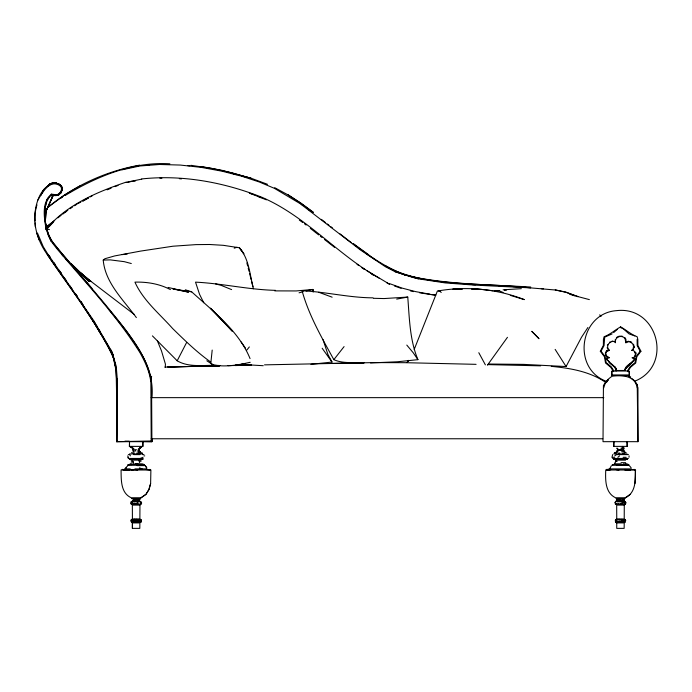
<?xml version="1.0" encoding="UTF-8"?>
<svg xmlns="http://www.w3.org/2000/svg" width="692" height="692" viewBox="0 0 692 692"><rect width="100%" height="100%" fill="white"/><g stroke="black" fill="none" stroke-linecap="round" stroke-linejoin="round"><path stroke-width="1.04" d="M143.27 441.505L151.894 441.678L151.885 438.46L151.894 441.678L116.714 441.678L116.784 379.303M132.397 528.368L132.406 522.901L139.888 522.901L139.81 528.368L132.397 528.368L132.406 522.901M635.887 353.041L634.651 356.726L633.301 357.643L634.72 358.465C632.54 362.781 627.168 364.528 624.937 368.862A3.944 3.944 0 0 0 624.686 369.883L624.66 370.488L625.196 369.943A3.434 3.434 0 0 1 625.412 369.052L627.592 366.284L633.976 360.731L634.815 359.26L633.301 357.643L632.038 357.773L634.097 358.534M151.211 440.994L150.873 382.442C149.731 371.768 145.138 361.942 139.966 352.669C116.161 314.678 84.891 282.18 56.242 247.926L50.914 240.972L46.156 229.502L45.438 222.625C46.494 230.142 49.184 237.261 53.561 243.48C77.72 272.527 103.169 300.492 126.108 330.551C136.999 346.311 149.29 362.755 151.557 382.373L151.894 441.678L151.211 440.994L116.714 441.678L117.45 381.396L116.23 366.371L112.19 352.263L93.636 320.534L47.809 254.068L43.293 246.793L37.489 233.1M637.955 441.678L637.271 387.875C635.265 375.713 622.099 374.813 612.299 376.05C608.77 378.386 605.388 381.759 603.433 385.582L603.009 441.678L637.955 441.678L637.955 387.814L636.424 383.238M625.17 370.48L624.66 370.194M150.622 483.604L150.891 469.998L121.074 469.998C121.212 479.764 120.572 492.989 131.229 497.756L141.064 497.756L146.064 494.347L148.806 489.512L150.622 483.604L149.091 489.512L145.848 494.347L141.064 497.756M634.962 483.604L635.559 469.998L605.742 469.998C605.362 479.867 605.059 492.782 615.56 497.756L625.404 497.756C635.913 492.782 635.602 479.867 635.23 469.998M142.794 459.35L142.811 458.874L141.523 459.35L142.959 458.874L129.335 458.874L130.771 459.35M130.442 446.781L133.971 448.996L129.361 446.383L129.516 441.678L129.516 446.383M617.489 450.414L617.515 449.705M629.019 457.3L629.071 455.881M616.979 500.402L617.039 498.846M58.906 194.737L56.978 195.481L51.519 194.902C41.944 203.569 45.188 218.231 46.156 229.502C44.253 218.066 41.286 202.73 51.355 194.141L56.839 194.815C60.472 193.898 63.655 188.224 59.754 185.56C49.573 179.038 42.186 192.886 37.835 200.152M141.151 502.487L141.194 501.795L140.32 501.795M165.224 367.391L165.449 364.208L161.513 350.956L157.335 340.724M615.716 461.823L615.837 460.137M624.885 519.727L624.521 519.389L625.784 520.548L624.063 519.389L625.43 519.969L624.911 519.389L624.573 519.969L620.949 519.389L624.002 521.232L624.772 520.548M139.525 499.295L139.594 498.846L139.654 500.402L138.547 500.402L138.668 498.846M140.191 519.389L141.332 520.548L137.518 519.389L138.677 519.969L135.589 520.548L132.103 519.389L132.06 519.969L131.091 519.969L131.817 519.389L132.06 519.969L131.722 519.389M212.193 350.074L210.818 363.196L213.032 364.848C225.384 367.314 238.091 365.047 250.201 362.288M53.172 195.274L46.226 210.775L45.516 218.871L46.009 211.147L52.912 195.576M637.271 387.875L637.531 385.582L634.823 380.946L631.744 378.498M615.127 502.487L615.465 503.992M117.294 431.419L116.152 370.938L112.19 352.263L113.851 358.854C96.949 321.114 69.979 288.728 47.229 254.448C37.091 240.202 31.538 222.011 36.979 204.841M131.316 462.671L131.169 463.839L130.001 463.839M50.914 240.972C46.044 229.087 42.965 215.956 46.148 203.197M634.14 347.704L632.635 343.777L630.023 341.857L628.397 341.744L625.888 342.756L625.04 338.639L623.397 337.065C619.271 335.11 614.574 337.981 615.352 342.756L615.266 339.59M34.6 220.713C34.462 206.917 38.908 187.169 53.95 183.025C58.595 182.567 64.788 187.203 61.242 192.151L58.863 194.737L56.848 195.334M611.538 374.943L612.221 371.007L628.743 371.007L629.426 371.69L629.426 374.943L628.743 375.635L612.221 375.635L611.538 374.943L629.426 374.943L628.743 371.007M133.245 449.705L132.976 451.219L134.084 451.954L134.161 449.705L133.245 449.705L132.371 448.2M617.307 451.219L617.575 449.705L618.077 449.705L618.432 450.414L617.186 452.49M633.612 346.052L633.05 348.993L631.805 350.368L633.76 350.697L635.265 352.583M139.533 499.883L139.421 500.402L139.836 498.846M618.596 498.846L619.375 500.402L616.901 500.402L617.428 498.846L617.584 500.402L616.797 498.846L624.253 498.846L624.063 500.402L620.854 500.402L620.093 498.846M150.596 380.315L151.652 376.266M138.322 448.996L138.192 450.414L140.13 452.49L140.96 452.49M634.651 356.726L635.896 354.313L635.758 352.436M61.242 192.151L62.098 187.593C59.97 183.198 54.054 182.022 49.841 184.011L43.821 189.599L40.707 195.585M613.458 371.621L610.759 367.305L605.526 362.98L604.419 356.717L600.31 351.259L603.381 345.394L603.424 339.339L604.09 336.736C610.266 334.435 614.946 330.023 620.62 326.866C626.295 330.023 630.974 334.435 637.15 336.736L637.816 339.339L637.86 345.394L640.93 351.259L636.822 356.717L635.714 362.98L630.481 367.305L627.782 371.621M621.753 451.954L622.471 449.705L623.276 450.414L622.662 448.996L620.888 448.2M606.78 350.515L605.353 353.041L605.742 355.576L607.939 357.643L606.521 358.465L606.59 359.719L607.144 358.534M51.355 194.141L51.519 194.902L54.556 195.602L57.99 195.179L60.801 192.878L62.315 188.432C61.571 185.395 58.413 183.268 55.369 183.302M603.692 387.875L605.137 383.584L608.553 379.38L606.884 381.785M628.734 464.583L628.639 465.162L612.506 465.171L612.23 464.583L628.734 464.583L623.553 463.839M609.678 468.891L611.408 465.612M625.464 521.811L623.821 521.811L624.547 522.348L625.04 521.811L624.08 522.348M624.98 504.468L625.819 503.309L624.893 503.309L625.611 503.992L624.591 504.468L622.065 503.992L623.492 504.468M60.801 192.878L62.185 189.392L61.588 186.598L58.837 184.115L56.035 183.319M46.226 210.775L53.535 194.807M414.188 349.477L437.379 291.055C466.27 285.926 496.865 288.858 524.311 299.61L510.324 295.363M612.662 454.609L611.944 457.3L612.731 458.441M42.264 192.973L43.821 189.599M625.464 503.309L625.845 502.487L625.196 501.795L625.49 502.487M614.47 463.839L615.672 461.279L617.195 461.279M219.909 365.549C205.991 364.485 189.591 368.248 177.187 360.783L186.624 342.488M46.822 200.213L47.722 198.37M616.451 521.811L615.932 521.811L616.883 522.348L615.499 521.811L615.3 520.548L616.157 519.389L616.39 519.969L616.053 519.389L616.39 519.969M488.941 364.035L523.714 364.381L566.073 366.561L581.479 337.307L587.906 327.489M633.422 348.327L634.209 346.839L633.535 344.261M600.31 351.259L601.045 351.199L604.055 345.576L604.687 337.151L612.152 333.907M59.754 193.103L58.863 194.737L60.844 192.878L62.263 188.034C60.282 183.086 53.699 181.468 49.357 184.366L47.757 186.52M625.888 342.756L625.975 339.582M617.766 449.705L616.451 451.954L617.688 450.414M616.036 459.35L613.821 458.874L623.803 459.35L625.04 458.874L626.987 459.35L627.142 458.874L622.584 458.874L623.803 459.35L613.83 459.35L613.821 458.874L614.297 459.142M623.916 503.992L624.876 504.468L625.161 503.992M47.679 186.485L48.587 184.989C52.895 181.399 60.559 182.775 62.315 188.432L61.614 188.795M627.359 370.998L629.971 366.838L635.1 362.625L636.182 356.423L640.195 351.199L640.93 351.259M137.838 502.487L136.713 503.309L140.251 504.468L141.6 503.309L141.505 502.487L140.58 502.487M364.13 362.945C354.166 362.054 343.197 363.931 333.838 359.658L344.08 346.606M507.461 337.307L487.428 365.186M625.559 368.724L632.315 362.392M616.338 504.26L615.361 503.992L616.832 503.309M139.326 448.996L139.922 448.2L138.781 448.996M408.159 361.068L407.026 362.582L408.747 360.333M612.506 465.162L612.939 464.583M48.423 185.811L49.841 184.011M48.907 197.229L46.459 200.325L48.284 198.31M140.26 522.045L141.021 521.811M246.81 350.074L249.354 346.917M51.969 196.346L53.31 194.72M633.474 349.287L631.805 350.368M139.922 448.2L138.547 449.705L140.182 451.954L138.192 450.414M47.004 228.135C67.383 204.512 97.235 191.909 126.16 182.134M47.627 228.299L53.275 222.262M125.702 467.87L127.856 465.612M140.831 503.992L141.479 503.309M50.17 184.617L51.39 183.371L53.249 183.207M116.714 441.678L117.398 440.994M612.221 371.007L611.538 371.69L612.048 374.649M624.66 370.488L616.581 370.488L616.044 371.007C616.451 366.855 611.122 365.021 608.925 362.392M131.817 519.389L131.203 519.969L132.103 519.389M616.157 519.389L615.534 519.969L616.442 519.389L617.956 519.969L616.442 519.389L615.43 519.969L615.638 520.548M616.399 337.523L619.055 336.2L622.186 336.156M613.614 332.618L617.281 329.401M614.894 341.96L612.922 341.234L610.465 342.159L608.605 343.777L607.628 346.052L607.818 348.327L609.436 350.368L606.426 351.631L605.82 353.673L606.529 355.861L609.202 357.773L606.521 358.465M626.277 366.855L629.884 363.802M150.103 470.015L149.091 469.565L150.164 469.436M47.765 207.436L64.806 194.85L80.116 185.845M617.844 457.3L619.582 455.881M133.902 504.468L131.463 503.992L131.999 504.26M47.731 207.444C73.992 185.75 106.196 171.054 139.715 165.137M46.476 227.054L54.651 220.48M57.92 217.85L61.19 215.221M136.367 317.602C123.6 300.112 105.123 282.838 103.229 260.071L104.942 258.713L114.656 255.936L140.623 251.092L172.965 246.214L196.026 244.622L209.538 244.492L223.291 245.314L239.38 247.771C249.224 258.998 249.786 274.888 253.402 288.763M46.373 226.889L53.137 221.552M62.652 214.209L65.991 211.761M70.169 208.707L72.677 206.873M607.342 345.092L608.164 344.495M614.738 455.881L616.486 454.609L628.474 454.609M139.55 448.442L141.843 446.781L139.507 447.845M625.3 497.756L630.187 494.347M65.308 212.02L67.833 210.316M74.572 205.775L77.097 204.071M142.223 459.35L142.959 458.874M60.567 198.345L62.358 197.203M140.234 519.969L140.476 519.389L140.761 519.969L138.798 520.548M65.195 195.447C96.655 176.59 132.449 161.452 169.869 163.814M141.133 521.811L140.208 522.348L137.691 521.811L139.741 522.348L141.133 521.811L140.182 521.811L140.493 522.348M634.261 358.724L634.72 358.465M82.884 201.113L88.446 197.964M126.394 467.87L124.577 468.891L130.234 468.891M626.554 464.479L628.293 464.436L625.456 463.839M59.313 193.725L60.844 192.878L58.024 195.179L55.879 195.637L52.419 195.049M78.04 203.56L80.86 202.021M82.746 201L88.394 197.921M90.28 196.9L92.157 195.871M627.16 464.583L625.94 465.162L624.608 464.583M627.929 465.162L628.656 464.816L628.025 464.583M615.188 452.663L616.719 451.954M634.538 381.275C673.489 366.033 658.075 305.803 616.624 310.63C579.04 313.346 571.523 369.554 607.308 381.664M622.471 449.705L618.432 450.414L616.71 448.2L617.359 448.2M107.104 189.842L111.092 188.233M115.071 186.624L118.064 185.421M621.053 503.309L623.224 502.487M626.346 341.96L628.319 341.234L631.77 342.177M614.911 452.819L614.271 453.052L616.235 453.052M139.118 522.348L140.701 521.811L139.741 522.348L139.481 521.811L131.272 521.811L131.705 522.348L131.592 521.811M129.335 458.874L131.826 459.497L142.327 459.142M606.313 469.565L608.934 470.015L611.001 469.565L607.541 469.565A17.611 0.51 16.1 0 0 606.633 469.565L606.521 470.015L608.285 469.998L607.541 469.565M234.207 248.186L237.071 247.252M140.294 504.26L141.159 503.992M123.107 470.015L124.69 469.565L129.015 470.015M299.065 292.811L303.191 291.678M127.337 182.437L132.449 181.209M121.853 169.86L139.836 165.985L159.558 164.48L180.309 165.059L201.372 167.395L222.028 171.201L241.56 176.166L259.249 181.97L274.378 188.319L300.259 203.716L360.333 249.898L385.332 266.688L395.097 271.714L418.375 278.824L445.241 282.916L474.02 285.069L530.626 287.881L555.209 290L565.814 292.249L577.872 296.686M396.689 299.126L407.761 297.067C409.422 318.052 409.716 340.006 417.925 359.658L397.277 361.786L370.523 362.945M306.123 290.925L312.966 289.446L313.173 291.548M126.212 182.316L141.748 179.133M633.422 469.565L634.287 469.349L634.754 470.015M606.356 350.887L607.481 350.697M132.016 464.583L129.465 464.583M122.129 469.436L124.69 469.565M131.74 470.015L134.663 469.565L137.639 470.015M616.33 500.766L617.904 500.524M147.396 165.051L149.507 164.757M135.606 180.664L133.47 180.958L135.58 180.733M607.671 469.436L606.624 469.565A17.611 2.448 14.1 0 1 609.142 469.436M323.017 339.564L327.939 354.494L332.013 362.063L310.916 364.329M122.199 254.613L127.285 253.999M407.761 297.067L384.06 298.563L373.386 298.295M164.912 367.106L219.269 365.817M136.808 453.052L142.5 453.052M141.722 178.943C182.472 174.522 224.122 182.316 262.034 197.332C305.968 216.311 337.687 254.699 379.069 278.123M438.347 290.96L440.285 290.77M499.33 290.579L494.365 291.055L498.932 290.631L503.075 292.482M137.007 464.583L140.277 464.583M245.202 364.234L235.721 364.874M123.989 469.946L140.476 469.436M615.949 459.142L621.174 459.35M503.093 289.827L521.353 288.668M504.399 290.277L506.44 290.173M103.229 260.071L110.313 259.889L124.326 261.671L131.298 263.531M219.364 365.826L167.775 366.924L219.26 365.878M227.962 365.644L251.611 365.142M264.508 364.866L373.844 362.599L405.071 362.686L476.087 364.338M235.358 365.549L251.447 365.22L235.358 365.514M332.221 363.43L363.438 362.824M609.47 342.177L610.465 342.159M476.753 288.858L471.572 288.91L476.753 288.858L493.05 290.761M616.408 465.171L624.556 465.171M624.893 470.015L630.568 469.998L624.815 469.436M151.167 397.649L603.822 397.649M151.167 438.763L602.741 438.763M129.361 446.383L142.924 446.383L142.924 441.678M136.454 449.705L135.225 449.705L135.788 451.219M619.565 449.705L621.97 449.705L620.802 450.414L617.852 448.996M134.187 453.052L131.454 452.663M618.518 453.052L619.816 453.052M622.445 453.052L624.729 453.052M129.456 453.943L139.49 453.943L138.106 453.052M140.623 453.943L142.69 453.943M613.787 453.943L627.03 453.943M128.331 454.609L129.681 454.609L130.399 455.881M133.677 454.609L140.147 454.609M142.613 454.609L143.962 454.609M143.988 455.881L144.732 455.881M143.054 457.3L140.113 458.441L128.392 458.441L127.795 457.3M612.679 457.3L614.764 457.3M623.12 457.3L626.199 457.3M616.52 458.441L628.405 458.441M131.056 460.137L141.237 460.137M615.396 460.137L625.568 460.137M131.333 461.279L132.855 461.279L133.504 462.671M140.121 461.279L141.064 461.279M621.035 462.671L624.02 462.671M624.764 462.671L625.654 462.671M614.332 463.839L621.122 463.839M127.89 464.583L144.403 464.583M144.118 465.171L127.994 465.162L128.695 465.171M137.094 465.612L145.216 465.612L146.825 467.87M134.914 468.891L146.955 468.891M608.917 468.891L631.286 468.891M619.003 469.565L616.105 469.565L618.994 470.015M131.618 498.595L132.483 498.595M133.115 498.595L133.885 498.595M138.409 498.595L140.675 498.595M616.053 498.595L618.216 498.595M621.883 498.595L622.748 498.595M624.141 498.595L625.006 498.595M132.38 498.846L139.914 498.846M618.786 499.883L622.878 500.402L622.367 498.846M132.561 500.402L138.988 500.766L135.753 498.846L135.078 499.295L137.215 499.295L138.547 500.402M132.267 500.766L132.717 500.766M133.305 500.766L134.023 500.766M137.457 500.766L138.988 500.766M616.235 500.766L617.048 500.766M620.923 500.766L621.797 500.766M622.601 500.766L623.319 500.766M616.416 501.285L616.875 501.285M131.688 501.484L140.606 501.484M616.027 501.484L624.945 501.484M131.099 501.795L131.973 501.795M133.565 501.795L139.602 501.795M615.318 501.795L615.768 501.795M617.03 501.795L625.533 501.795M624.149 502.487L625.845 502.487L623.059 501.795M130.693 503.309L132.042 504.468M132.501 503.309L134.464 503.309L136.618 504.468L132.717 503.992L134.758 504.468M615.499 503.309L615.006 502.487M132.717 503.992L139.784 504.468M615.949 504.26L619.089 504.468M132.57 519.389L134.585 519.969L131.861 520.548M138.357 519.389L140.761 519.969L140.571 519.389L139.723 519.389L141.203 519.969L139.784 519.727M621.848 519.389L624.573 519.969L624.911 519.389L625.43 519.969L619.115 519.389L622.047 519.969L624.002 521.232M140.433 520.548L141.445 520.548M621.035 520.548L623.129 520.548M617.991 521.811L622.973 521.811L623.457 522.348L618.942 521.811L621.857 522.348M134.776 522.348L132.111 521.811L134.776 522.348L133.651 521.811M137.518 522.348L134.603 521.811L137.518 522.348L136.67 521.811M623.985 522.564L624.435 522.564M274.75 290.882L296.185 290.943L312.966 289.446L313.147 292.05M124.941 441.141L129.257 441.228M487.921 364.615L540.642 365.834M159.843 178.138L161.902 178.199M611.97 341.199L612.922 341.234M530.686 287.033C493.292 284.784 455.518 284.646 418.556 277.994C407.147 275.442 395.885 271.895 385.755 265.953M472.316 284.602L475.516 284.767M485.118 285.242L489.382 285.45M498.984 285.926L503.257 286.142M512.858 286.618L517.123 286.834M263.271 365.705L248.281 364.848L242.044 363.655M145.528 469.436L149.913 469.998M187.714 165.604L189.816 165.751M541.274 288.702L543.376 288.867M373.014 297.845C349.131 297.724 325.794 291.825 302.075 290.761C308.762 315.163 321.702 337.575 333.838 359.658M275.572 290.355C248.644 289.706 222.314 283.46 195.525 282.137L199.555 294.325L203.742 302.75M179.34 178.683L181.451 178.891M438.347 290.536L439.299 290.631L441.219 292.482M551.273 366.353C570.121 368.153 589.93 371.474 605.768 382.477M429.464 294.308L435.865 295.034M530.626 287.881C485.507 282.786 438.676 286.765 395.097 271.714M250.054 358.577C238.723 330.88 213.266 311.469 191.684 291.842L172.965 288.979L188.544 292.154L168.095 287.448M634.339 469.565L627.566 469.565L630.031 470.015M190.923 165.319L211.925 168.433L232.157 172.862L250.902 178.302M419.672 292.82L435.398 295.216M620.949 504.468L617.921 503.992L620.015 504.468M134.04 458.874L136.843 459.35M622.731 504.468L619.946 503.992L621.874 504.468M122.432 469.436L123.202 469.565M429.49 294.126L415.598 291.617L402.234 288.14L389.864 283.737M577.102 296.375L589.368 299.61M201.502 166.556L222.21 170.37L250.945 178.173L267.51 184.314M132.475 504.26L131.022 503.992L132.509 504.468M185.335 289.792L191.684 291.842M555.235 289.862L565.848 292.119L577.932 296.565M412.553 276.895L423.072 279.17M621.001 521.811L623.457 522.348M47.558 229.199L49.478 229.632M622.065 503.992L624.123 504.468M241.62 175.976L250.945 178.173M135.615 503.992L137.535 504.468M616.338 503.992L618.233 504.468M233.386 173.882L236.474 174.669M410.321 290.83L413.409 291.643M215.541 283.876L221.215 285.389L231.595 289.602M318.735 292.258L332.143 297.188M133.141 504.468L131.463 503.992L131.653 504.468M51.554 194.902L53.154 195.369M607.489 358.335L606.806 358.136L607.308 359.927L609.54 361.916M249.492 193.232L254.466 194.763M418.375 278.824C393.809 273.219 372.997 258.747 353.231 243.766M569.68 294.256L574.749 295.899M143.953 464.436L142.163 463.839L135.502 463.839L138.616 464.436L133.072 463.839L132.855 461.279M634.841 335.949L629.089 333.907L623.224 328.752L620.62 327.619L620.62 326.866M394.414 285.96L401.109 288.339M402.216 274.075L405.235 275.165M624.443 500.653L623.751 500.402L623.535 498.846M249.319 193.025L266.42 199.85M626.156 452.663L624.245 451.954L624.98 452.49L623.449 449.705L624.253 448.2L622.575 446.383L623.604 448.2L621.935 447.421M609.436 350.368L608.38 349.97L607.1 347.704M615.499 521.811L616.883 522.348M139.447 467.87L142.059 468.891M606.59 356.726L609.202 357.773M622.809 451.219L624.513 451.954M258.298 196.476L261.169 197.756M170.405 289.602C159.549 283.876 147.136 281.782 134.949 282.137C143.08 300.423 159.567 313.796 172.68 328.579C184.79 340.377 196.909 352.297 210.775 362.063M615.361 503.992L616.373 504.468M386.854 282.829L389.631 284.265L366.76 270.555M623.821 521.811L624.833 522.348M630.775 377.183L628.665 376.05L630.204 377.27M274.689 187.679L287.958 194.85L300.665 203.128L313.182 212.349M616.797 498.846L619.375 500.402M614.262 458.874L615.101 459.35M140.13 452.49L137.881 451.219L140.225 452.819M625.04 458.874L625.862 459.35L627.134 459.35L627.142 458.874L626.935 459.497L626.701 458.874M362.193 267.813L364.935 269.456M362.089 267.847L363.819 268.972M371.604 274.041L373.334 275.165M288.028 194.729L300.743 203.015L313.268 212.236M206.839 360.774L213.032 364.848M132.483 502.487L131.428 501.795L130.788 502.487L131.731 503.309M366.699 253.938L371.154 256.931M372.936 258.133L375.618 259.933M299.325 220.082L302.741 222.53M353.309 243.662L368.724 254.794M357.046 264.309L358.698 265.512M301.202 204.166L302.871 205.394M308.701 209.685L310.371 210.913M80.09 272.553L89.804 281.41L71.388 263.998L80.09 272.553L90.834 281.272L134.369 314.523M321.365 219.364L325.612 222.66M327.316 223.983L329.011 225.307M330.707 226.621L332.411 227.945M340.057 233.887L351.103 242.477M304.445 223.758L306.123 225.064M310.301 228.351L318.666 234.917M320.344 236.223L322.014 237.538M324.522 239.51L334.565 247.381M613.821 458.874L614.409 459.35M90.834 281.272L80.177 272.544L83.222 275.572M139.317 451.219L140.182 451.954L139.204 450.414M132.146 447.335L133.357 448.442M177.187 360.783L152.413 335.871M139.689 520.548L140.407 521.232M622.662 448.996L624.608 451.954M77.357 269.88L71.388 263.998L88.948 281.661M79.597 272.077L83.325 275.753M150 469.565L150.415 470.015M599.679 314.851L601.08 316.365M406.792 345.083L413.228 352.773L417.925 359.658M614.582 367.201L616.425 369.217L616.581 370.488M91.95 288.365L60.983 252.511L51.493 240.6L48.873 235.453M109.094 309.748C129.568 334.677 155.224 362.997 151.799 397.753M61.813 254.448L63.206 256.075M65.299 258.523L66.691 260.149M614.531 366.552L615.603 367.841M322.161 348.232L332.013 362.063M629.357 465.612L631.165 467.87M635.585 383.065L637.531 385.582M601.045 351.199L605.059 356.423L606.14 362.625L611.27 366.838L613.882 370.998M140.182 521.811L140.588 522.348M140.294 503.992L140.64 504.468M241.136 341.96L245.522 348.232M59.486 270.814L61.329 273.461L58.846 269.966M75.463 293.728L77.305 296.375M80.999 301.66L82.227 303.425M47.229 254.448C68.361 284.896 90.401 314.817 108.817 347.047C112.692 354.079 115.019 361.916 115.979 369.883M64.373 277.916L66.216 280.563M69.892 285.865L72.349 289.403M75.411 293.815L77.253 296.461M80.938 301.764L83.386 305.302M555.14 349.382L566.073 366.561M82.893 305.57L95.167 324.314L111.568 352.539M624.841 337.488L625.758 338.95M93.394 320.604L95.081 323.363M96.197 325.205L97.321 327.039M99.008 329.799L100.124 331.641M145.216 465.612L146.592 467.87M93.057 320.906L100.66 333.829M634.815 351.631L635.386 354.235M616.425 369.217L615.344 367.296L607.663 360.402L606.919 358.906M485.377 364.857L478.803 352.712M640.195 351.199L637.185 345.576L637.133 339.409M617.03 499.295L617.584 500.402L617.325 499.295M133.625 498.846L134.352 500.402M47.964 234.536L49.227 237.295M110.59 349.469L113.332 355.904M127.752 455.881L128.34 457.3M138.694 460.137L139.689 462.671M36.832 233.29L39.254 240.063M246.88 262.943L247.675 266.048M248.212 268.115L249.008 271.221M249.544 273.288L251.144 279.49M251.672 281.558L253.004 286.73M114.068 359.814L115.555 366.483L116.766 381.413M132.968 448.996L133.149 450.414M34.6 214.952L34.955 220.895M35.076 222.876L35.309 226.829M130.849 520.548L130.883 521.232M61.553 188.181L61.571 188.795M151.851 438.468L151.885 440.605M116.896 378.412L117.294 428.045M44.798 209.174L44.807 212.401M627.116 446.383L627.116 441.678L627.263 446.383L613.7 446.383L613.847 441.678L613.847 446.383M142.777 441.678L142.777 446.383M116.905 400.564L116.905 441.678M616.745 522.901L616.736 528.368L624.149 528.368L624.227 522.901L616.745 522.901M139.948 505.099L139.879 518.983L132.414 518.983L132.345 505.099L139.948 505.099M624.279 505.099L624.219 518.983L616.745 518.983L616.684 505.099L624.279 505.099M462.239 288.997L452.897 289.074L462.239 288.988M134.776 519.389L133.937 519.389L136.679 519.969L134.776 519.389M136.609 519.389L135.684 519.389L138.677 519.969L136.609 519.389M618.267 519.389L617.524 519.389L619.954 519.969L618.267 519.389M618.259 522.348L615.932 521.811L618.259 522.348M535.565 335.066L531.776 331.321L538.999 338.725L535.565 335.066M228.879 327.515L210.489 308.174L232.227 331.131L228.879 327.515M242.641 252.113L239.38 247.771L243.887 253.8L242.641 252.113M50.265 257.597L48.423 254.95L50.257 257.606M55.178 264.647L53.95 262.882L55.17 264.664"/></g></svg>
